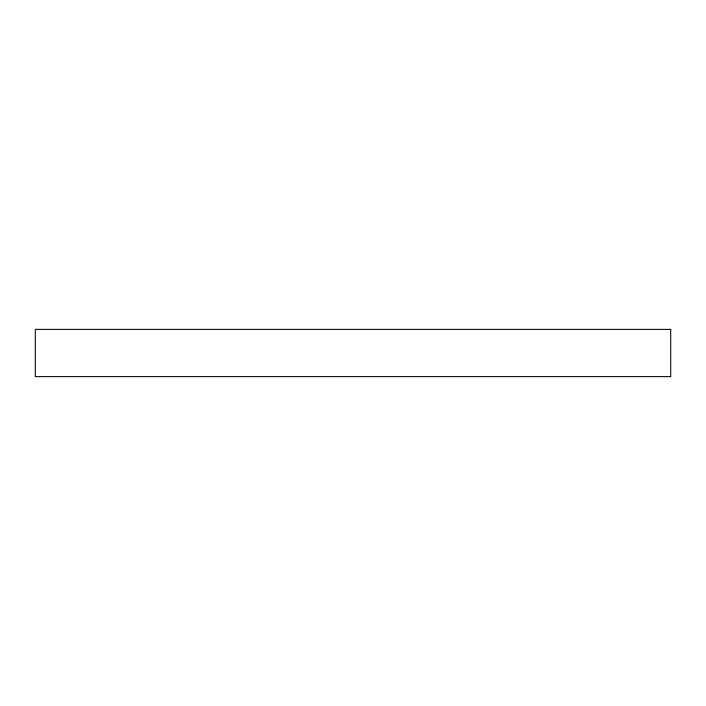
<?xml version="1.0" encoding="UTF-8"?>
<svg xmlns="http://www.w3.org/2000/svg" width="706" height="706" viewBox="0 0 706 706"><rect width="100%" height="100%" fill="white"/><g stroke="black" fill="none" stroke-linecap="round" stroke-linejoin="round"><path stroke-width="1.06" d="M670.7 329.384L35.3 329.384L35.3 376.616L670.7 376.616L670.7 329.384"/></g></svg>
